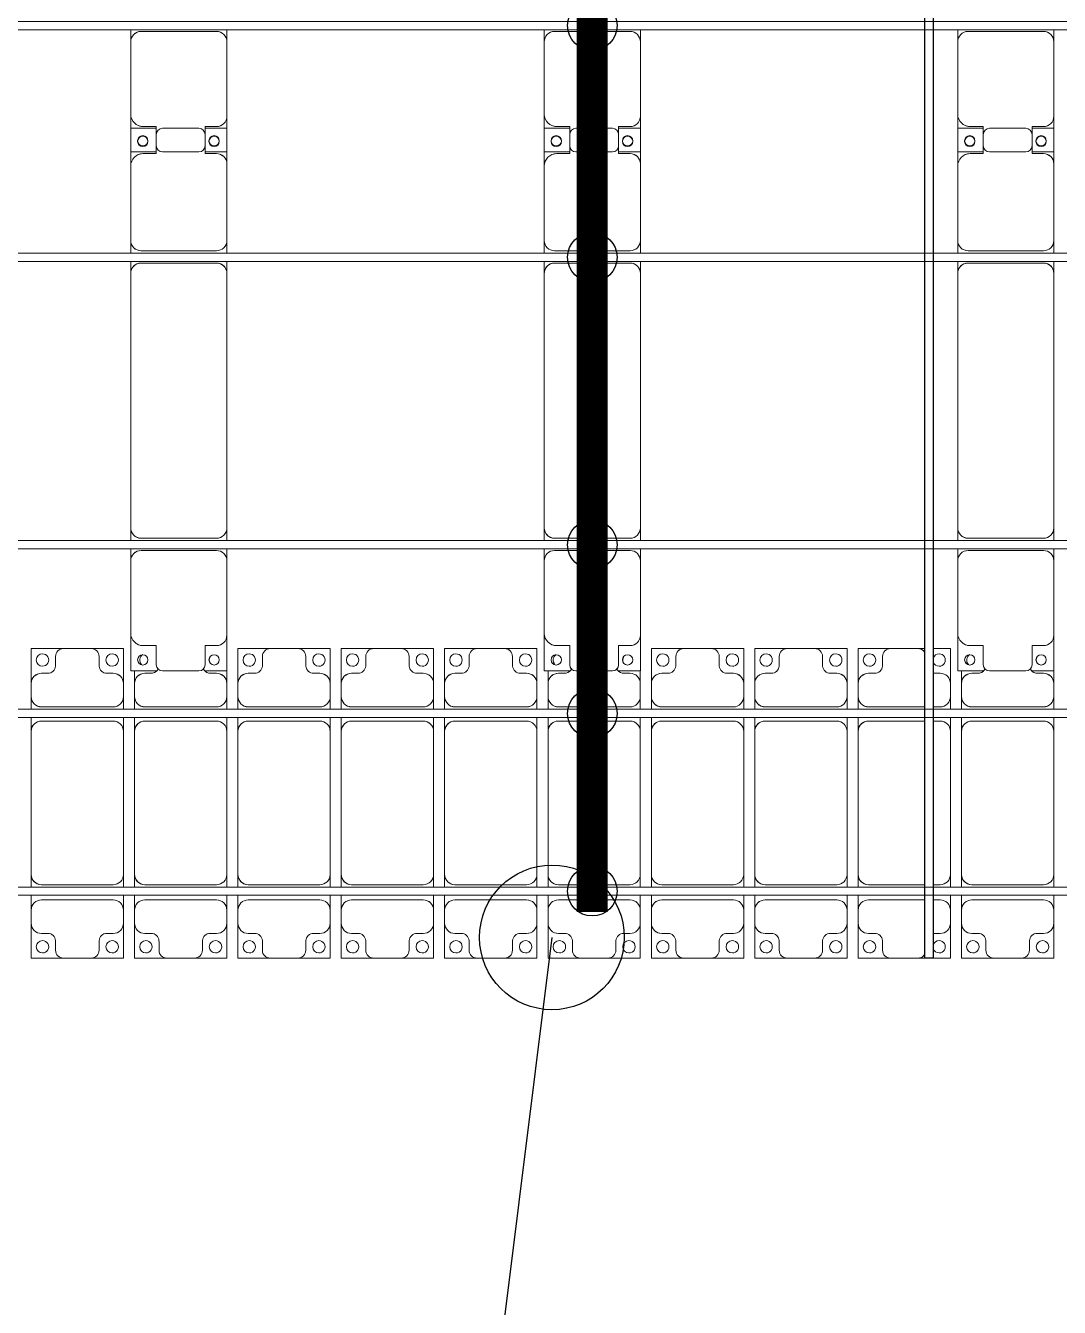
# Model space of a CAD drawing. Header units: millimetres. Extents: x -147246 to 112336, y -213734 to -86506.
# Drawn here: x -48856 to -43856, y -206208 to -200010 of the extents above; entities that cross this region are included whole.
import ezdxf

# ---------------------------------------------------------------- set-up
doc = ezdxf.new("R2010")
doc.units = ezdxf.units.MM
doc.layers.add('A-GENM', color=13, linetype='Continuous', lineweight=9)
doc.layers.add('S-BEAM', color=12, linetype='Continuous', lineweight=9)
for name, color, linetype in [('GC-BICH NEO', 6, 'Continuous'), ('GC-DAY NEO', 5, 'Continuous'), ('GC-HOP 40x60 GIA CUONG', 1, 'Continuous')]:
    doc.layers.add(name, color=color, linetype=linetype)

# ---------------------------------------------------------------- blocks, each defined once
blk = doc.blocks.new('Dầm C52 - Hộp 40x60-25898-BỐ TRÍ KHUNG KẾT CẤU BÈ PIN 05')
at = {"layer": 'S-BEAM', "color": 3, "lineweight": 25}
for p, q in [((-55982.1, 20), (55982.1, 20)), ((55982.1, 20), (55982.1, -20)), ((55982.1, -20), (-55982.1, -20))]:
    blk.add_line(p, q, dxfattribs=at)
blk = doc.blocks.new('Dai phao do pin - DẢI PHAO ĐỠ PIN-V25-BỐ TRÍ KHUNG KẾT CẤU BÈ PIN 05')
at = {"layer": 'A-GENM', "color": 7}
for p, q in [((-1312.2, 241.6), (-1129.7, 241.6)), ((-1312.2, 116.4), (-1312.2, 241.6)), ((-779.7, 241.6), (-1129.7, 241.6)), ((-779.7, 241.6), (-721.5, 241.6)), ((-729.7, -173.4), (-729.7, 191.6)), ((-681.5, 241.6), (-620.3, 241.6)), ((-670.3, 191.6), (-670.3, -173.4)), ((610.3, 241.6), (-620.3, 241.6)), ((610.3, 241.6), (668.5, 241.6)), ((660.3, -173.4), (660.3, 191.6)), ((708.5, 241.6), (769.7, 241.6)), ((719.7, 191.6), (719.7, -173.4)), ((1129.7, 241.6), (769.7, 241.6)), ((1129.7, 241.6), (1312.2, 241.6)), ((1197.8, 241.6), (1380.3, 241.6)), ((1197.8, 118.2), (1197.8, 241.6)), ((1312.2, 241.6), (1312.2, 118.2)), ((1730.3, 241.6), (1380.3, 241.6)), ((1730.3, 241.6), (1788.5, 241.6)), ((1780.3, -173.4), (1780.3, 191.6)), ((-1189.7, 181.6), (-1189.7, 118.2)), ((1189.7, 118.2), (1189.7, 181.6)), ((1320.3, 181.6), (1320.3, 118.2)), ((-1312.2, 88.2), (-1312.2, -88.2)), ((-1189.7, 118.2), (-1282.2, 118.2)), ((1282.2, 118.2), (1189.7, 118.2)), ((1197.8, 88.2), (1197.8, -88.2)), ((1320.3, 118.2), (1227.8, 118.2)), ((1312.2, -88.2), (1312.2, 88.2)), ((-1312.2, -223.4), (-1312.2, -116.4)), ((-1282.2, -118.2), (-1189.7, -118.2)), ((-1189.7, -118.2), (-1189.7, -173.4)), ((1189.7, -173.4), (1189.7, -118.2)), ((1189.7, -118.2), (1282.2, -118.2)), ((1197.8, -223.4), (1197.8, -118.2)), ((1227.8, -118.2), (1320.3, -118.2)), ((1312.2, -118.2), (1312.2, -223.4)), ((1320.3, -118.2), (1320.3, -173.4)), ((-1139.7, -223.4), (-1312.2, -223.4)), ((-1139.7, -223.4), (-779.7, -223.4)), ((-721.5, -223.4), (-779.7, -223.4)), ((-620.3, -223.4), (-681.5, -223.4)), ((-620.3, -223.4), (610.3, -223.4)), ((668.5, -223.4), (610.3, -223.4)), ((769.7, -223.4), (708.5, -223.4)), ((769.7, -223.4), (1139.7, -223.4)), ((1312.2, -223.4), (1139.7, -223.4)), ((1370.3, -223.4), (1197.8, -223.4)), ((1370.3, -223.4), (1730.3, -223.4)), ((1788.5, -223.4), (1730.3, -223.4))]:
    blk.add_line(p, q, dxfattribs=at)
for centre, radius, start, end in [((-1258.6, 183.2), 25, 0, 180), ((-1129.7, 181.6), 60, 90, 180), ((-1129.7, 181.6), 60, 150, 180), ((-779.7, 191.6), 50, 360, 90), ((-779.7, 191.6), 50, 360, 45), ((-620.3, 191.6), 50, 90, 180), ((-620.3, 191.6), 50, 105, 180), ((610.3, 191.6), 50, 360, 90), ((610.3, 191.6), 50, 15, 90), ((769.7, 191.6), 50, 90, 180), ((769.7, 191.6), 50, 135, 180), ((1129.7, 181.6), 60, 360, 90), ((1129.7, 181.6), 60, 360, 30), ((1248.6, 183.2), 25, 360, 180), ((1251.4, 183.2), 25, 0, 180), ((1380.3, 181.6), 60, 90, 180), ((1380.3, 181.6), 60, 150, 180), ((1730.3, 191.6), 50, 360, 90), ((1730.3, 191.6), 50, 360, 45), ((-1258.6, 183.2), 25, 180, 360), ((1248.6, 183.2), 25, 180, 0), ((1251.4, 183.2), 25, 180, 360), ((-1282.2, 88.2), 30, 90, 180), ((-1282.2, 88.2), 30, 120, 134.11479), ((1227.8, 88.2), 30, 90, 180), ((1282.2, 88.2), 30, 360, 90), ((-1282.2, -88.2), 30, 180, 270), ((-1282.2, -88.2), 30, 225.88567, 240), ((1227.8, -88.2), 30, 180, 270), ((1282.2, -88.2), 30, 270, 360), ((-1258.6, -161.8), 25, 0, 180), ((-1258.6, -161.8), 25, 180, 0), ((-1139.7, -173.4), 50, 180, 270), ((-1139.7, -173.4), 50, 180, 225), ((-779.7, -173.4), 50, 270, 360), ((-779.7, -173.4), 50, 315, 360), ((-620.3, -173.4), 50, 180, 270), ((-620.3, -173.4), 50, 180, 270), ((610.3, -173.4), 50, 270, 360), ((610.3, -173.4), 50, 285, 360), ((769.7, -173.4), 50, 180, 270), ((769.7, -173.4), 50, 180, 225), ((1139.7, -173.4), 50, 270, 360), ((1139.7, -173.4), 50, 315, 360), ((1248.6, -161.8), 25, 0, 180), ((1248.6, -161.8), 25, 180, 360), ((1251.4, -161.8), 25, 0, 180), ((1251.4, -161.8), 25, 180, 0), ((1370.3, -173.4), 50, 180, 270), ((1370.3, -173.4), 50, 180, 225), ((1730.3, -173.4), 50, 270, 360), ((1730.3, -173.4), 50, 315, 360)]:
    blk.add_arc(centre, radius, start, end, dxfattribs=at)
blk = doc.blocks.new('Dai phao do pin - DẢI PHAO ĐỠ PIN-V26-BỐ TRÍ KHUNG KẾT CẤU BÈ PIN 05')
at = {"layer": 'A-GENM', "color": 7}
for p, q in [((-1312.2, 241.6), (-1129.7, 241.6)), ((-1312.2, 116.4), (-1312.2, 241.6)), ((-779.7, 241.6), (-1129.7, 241.6)), ((-779.7, 241.6), (-721.5, 241.6)), ((-729.7, -173.4), (-729.7, 191.6)), ((-681.5, 241.6), (-620.3, 241.6)), ((-670.3, 191.6), (-670.3, -173.4)), ((610.3, 241.6), (-620.3, 241.6)), ((610.3, 241.6), (668.5, 241.6)), ((660.3, -173.4), (660.3, 191.6)), ((708.5, 241.6), (769.7, 241.6)), ((719.7, 191.6), (719.7, -173.4)), ((1129.7, 241.6), (769.7, 241.6)), ((1129.7, 241.6), (1312.2, 241.6)), ((1197.8, 241.6), (1380.3, 241.6)), ((1197.8, 118.2), (1197.8, 241.6)), ((1312.2, 241.6), (1312.2, 118.2)), ((1730.3, 241.6), (1380.3, 241.6)), ((1730.3, 241.6), (1788.5, 241.6)), ((1780.3, -173.4), (1780.3, 191.6)), ((-1189.7, 181.6), (-1189.7, 118.2)), ((1189.7, 118.2), (1189.7, 181.6)), ((1320.3, 181.6), (1320.3, 118.2)), ((-1312.2, 88.2), (-1312.2, -88.2)), ((-1189.7, 118.2), (-1282.2, 118.2)), ((1282.2, 118.2), (1189.7, 118.2)), ((1197.8, 88.2), (1197.8, -88.2)), ((1320.3, 118.2), (1227.8, 118.2)), ((1312.2, -88.2), (1312.2, 88.2)), ((-1312.2, -223.4), (-1312.2, -116.4)), ((-1282.2, -118.2), (-1189.7, -118.2)), ((-1189.7, -118.2), (-1189.7, -173.4)), ((1189.7, -173.4), (1189.7, -118.2)), ((1189.7, -118.2), (1282.2, -118.2)), ((1197.8, -223.4), (1197.8, -118.2)), ((1227.8, -118.2), (1320.3, -118.2)), ((1312.2, -118.2), (1312.2, -223.4)), ((1320.3, -118.2), (1320.3, -173.4)), ((-1139.7, -223.4), (-1312.2, -223.4)), ((-1139.7, -223.4), (-779.7, -223.4)), ((-721.5, -223.4), (-779.7, -223.4)), ((-620.3, -223.4), (-681.5, -223.4)), ((-620.3, -223.4), (610.3, -223.4)), ((668.5, -223.4), (610.3, -223.4)), ((769.7, -223.4), (708.5, -223.4)), ((769.7, -223.4), (1139.7, -223.4)), ((1312.2, -223.4), (1139.7, -223.4)), ((1370.3, -223.4), (1197.8, -223.4)), ((1370.3, -223.4), (1730.3, -223.4)), ((1788.5, -223.4), (1730.3, -223.4))]:
    blk.add_line(p, q, dxfattribs=at)
for centre, radius, start, end in [((-1258.6, 183.2), 25, 0, 180), ((-1129.7, 181.6), 60, 90, 180), ((-1129.7, 181.6), 60, 150, 180), ((-779.7, 191.6), 50, 360, 90), ((-779.7, 191.6), 50, 360, 45), ((-620.3, 191.6), 50, 90, 180), ((-620.3, 191.6), 50, 105, 180), ((610.3, 191.6), 50, 360, 90), ((610.3, 191.6), 50, 15, 90), ((769.7, 191.6), 50, 90, 180), ((769.7, 191.6), 50, 135, 180), ((1129.7, 181.6), 60, 360, 90), ((1129.7, 181.6), 60, 360, 30), ((1248.6, 183.2), 25, 360, 180), ((1251.4, 183.2), 25, 0, 180), ((1380.3, 181.6), 60, 90, 180), ((1380.3, 181.6), 60, 150, 180), ((1730.3, 191.6), 50, 360, 90), ((1730.3, 191.6), 50, 360, 45), ((-1258.6, 183.2), 25, 180, 360), ((1248.6, 183.2), 25, 180, 0), ((1251.4, 183.2), 25, 180, 360), ((-1282.2, 88.2), 30, 90, 180), ((-1282.2, 88.2), 30, 120, 134.11434), ((1227.8, 88.2), 30, 90, 180), ((1282.2, 88.2), 30, 360, 90), ((-1282.2, -88.2), 30, 180, 270), ((-1282.2, -88.2), 30, 225.88612, 240), ((1227.8, -88.2), 30, 180, 270), ((1282.2, -88.2), 30, 270, 360), ((-1258.6, -161.8), 25, 0, 180), ((-1258.6, -161.8), 25, 180, 0), ((-1139.7, -173.4), 50, 180, 270), ((-1139.7, -173.4), 50, 180, 225), ((-779.7, -173.4), 50, 270, 360), ((-779.7, -173.4), 50, 315, 360), ((-620.3, -173.4), 50, 180, 270), ((-620.3, -173.4), 50, 180, 270), ((610.3, -173.4), 50, 270, 360), ((610.3, -173.4), 50, 285, 360), ((769.7, -173.4), 50, 180, 270), ((769.7, -173.4), 50, 180, 225), ((1139.7, -173.4), 50, 270, 360), ((1139.7, -173.4), 50, 315, 360), ((1248.6, -161.8), 25, 0, 180), ((1248.6, -161.8), 25, 180, 360), ((1251.4, -161.8), 25, 0, 180), ((1251.4, -161.8), 25, 180, 0), ((1370.3, -173.4), 50, 180, 270), ((1370.3, -173.4), 50, 180, 225), ((1730.3, -173.4), 50, 270, 360), ((1730.3, -173.4), 50, 315, 360)]:
    blk.add_arc(centre, radius, start, end, dxfattribs=at)
blk = doc.blocks.new('Dai phao do pin - DẢI PHAO ĐỠ PIN-V27-BỐ TRÍ KHUNG KẾT CẤU BÈ PIN 05')
at = {"layer": 'A-GENM', "color": 7}
for p, q in [((-1312.2, 241.6), (-1129.7, 241.6)), ((-1312.2, 116.4), (-1312.2, 241.6)), ((-779.7, 241.6), (-1129.7, 241.6)), ((-779.7, 241.6), (-721.5, 241.6)), ((-729.7, -173.4), (-729.7, 191.6)), ((-681.5, 241.6), (-620.3, 241.6)), ((-670.3, 191.6), (-670.3, -173.4)), ((610.3, 241.6), (-620.3, 241.6)), ((610.3, 241.6), (668.5, 241.6)), ((660.3, -173.4), (660.3, 191.6)), ((708.5, 241.6), (769.7, 241.6)), ((719.7, 191.6), (719.7, -173.4)), ((1129.7, 241.6), (769.7, 241.6)), ((1129.7, 241.6), (1312.2, 241.6)), ((1197.8, 241.6), (1380.3, 241.6)), ((1197.8, 118.2), (1197.8, 241.6)), ((1312.2, 241.6), (1312.2, 118.2)), ((1730.3, 241.6), (1380.3, 241.6)), ((1730.3, 241.6), (1788.5, 241.6)), ((1780.3, -173.4), (1780.3, 191.6)), ((-1189.7, 181.6), (-1189.7, 118.2)), ((1189.7, 118.2), (1189.7, 181.6)), ((1320.3, 181.6), (1320.3, 118.2)), ((-1312.2, 88.2), (-1312.2, -88.2)), ((-1189.7, 118.2), (-1282.2, 118.2)), ((1282.2, 118.2), (1189.7, 118.2)), ((1197.8, 88.2), (1197.8, -88.2)), ((1320.3, 118.2), (1227.8, 118.2)), ((1312.2, -88.2), (1312.2, 88.2)), ((-1312.2, -223.4), (-1312.2, -116.4)), ((-1282.2, -118.2), (-1189.7, -118.2)), ((-1189.7, -118.2), (-1189.7, -173.4)), ((1189.7, -173.4), (1189.7, -118.2)), ((1189.7, -118.2), (1282.2, -118.2)), ((1197.8, -223.4), (1197.8, -118.2)), ((1227.8, -118.2), (1320.3, -118.2)), ((1312.2, -118.2), (1312.2, -223.4)), ((1320.3, -118.2), (1320.3, -173.4)), ((-1139.7, -223.4), (-1312.2, -223.4)), ((-1139.7, -223.4), (-779.7, -223.4)), ((-721.5, -223.4), (-779.7, -223.4)), ((-620.3, -223.4), (-681.5, -223.4)), ((-620.3, -223.4), (610.3, -223.4)), ((668.5, -223.4), (610.3, -223.4)), ((769.7, -223.4), (708.5, -223.4)), ((769.7, -223.4), (1139.7, -223.4)), ((1312.2, -223.4), (1139.7, -223.4)), ((1370.3, -223.4), (1197.8, -223.4)), ((1370.3, -223.4), (1730.3, -223.4)), ((1788.5, -223.4), (1730.3, -223.4))]:
    blk.add_line(p, q, dxfattribs=at)
for centre, radius, start, end in [((-1258.6, 183.2), 25, 0, 180), ((-1129.7, 181.6), 60, 90, 180), ((-1129.7, 181.6), 60, 150, 180), ((-779.7, 191.6), 50, 360, 90), ((-779.7, 191.6), 50, 360, 45), ((-620.3, 191.6), 50, 90, 180), ((-620.3, 191.6), 50, 105, 180), ((610.3, 191.6), 50, 360, 90), ((610.3, 191.6), 50, 15, 90), ((769.7, 191.6), 50, 90, 180), ((769.7, 191.6), 50, 135, 180), ((1129.7, 181.6), 60, 360, 90), ((1129.7, 181.6), 60, 360, 30), ((1248.6, 183.2), 25, 360, 180), ((1251.4, 183.2), 25, 0, 180), ((1380.3, 181.6), 60, 90, 180), ((1380.3, 181.6), 60, 150, 180), ((1730.3, 191.6), 50, 360, 90), ((1730.3, 191.6), 50, 360, 45), ((-1258.6, 183.2), 25, 180, 360), ((1248.6, 183.2), 25, 180, 0), ((1251.4, 183.2), 25, 180, 360), ((-1282.2, 88.2), 30, 90, 180), ((-1282.2, 88.2), 30, 120, 134.1139), ((1227.8, 88.2), 30, 90, 180), ((1282.2, 88.2), 30, 360, 90), ((-1282.2, -88.2), 30, 180, 270), ((-1282.2, -88.2), 30, 225.88657, 240), ((1227.8, -88.2), 30, 180, 270), ((1282.2, -88.2), 30, 270, 360), ((-1258.6, -161.8), 25, 0, 180), ((-1258.6, -161.8), 25, 180, 0), ((-1139.7, -173.4), 50, 180, 270), ((-1139.7, -173.4), 50, 180, 225), ((-779.7, -173.4), 50, 270, 360), ((-779.7, -173.4), 50, 315, 360), ((-620.3, -173.4), 50, 180, 270), ((-620.3, -173.4), 50, 180, 270), ((610.3, -173.4), 50, 270, 360), ((610.3, -173.4), 50, 285, 360), ((769.7, -173.4), 50, 180, 270), ((769.7, -173.4), 50, 180, 225), ((1139.7, -173.4), 50, 270, 360), ((1139.7, -173.4), 50, 315, 360), ((1248.6, -161.8), 25, 0, 180), ((1248.6, -161.8), 25, 180, 360), ((1251.4, -161.8), 25, 0, 180), ((1251.4, -161.8), 25, 180, 0), ((1370.3, -173.4), 50, 180, 270), ((1370.3, -173.4), 50, 180, 225), ((1730.3, -173.4), 50, 270, 360), ((1730.3, -173.4), 50, 315, 360)]:
    blk.add_arc(centre, radius, start, end, dxfattribs=at)
blk = doc.blocks.new('Dai phaodi lai - DẢI PHAO ĐI LẠI-25020-BỐ TRÍ KHUNG KẾT CẤU BÈ PIN 05')
at = {"layer": 'A-GENM', "color": 7}
for p, q in [((47276.8, 748.4), (47433.1, 748.4)), ((47276.8, 579.3), (47276.8, 748.4)), ((47566.9, 748.4), (47433.1, 748.4)), ((47566.9, 748.4), (47723.2, 748.4)), ((47723.2, 748.4), (47723.2, 579.3)), ((48276.8, 748.4), (48433.1, 748.4)), ((48276.8, 579.3), (48276.8, 748.4)), ((48566.9, 748.4), (48433.1, 748.4)), ((48566.9, 748.4), (48723.2, 748.4)), ((48723.2, 748.4), (48723.2, 579.3)), ((48776.8, 748.4), (48933.1, 748.4)), ((48776.8, 579.3), (48776.8, 748.4)), ((49066.9, 748.4), (48933.1, 748.4)), ((49066.9, 748.4), (49223.2, 748.4)), ((49223.2, 748.4), (49223.2, 579.3)), ((49276.8, 748.4), (49433.1, 748.4)), ((49276.8, 579.3), (49276.8, 748.4)), ((49566.9, 748.4), (49433.1, 748.4)), ((49566.9, 748.4), (49723.2, 748.4)), ((49723.2, 748.4), (49723.2, 579.3)), ((50276.8, 748.4), (50433.1, 748.4)), ((50276.8, 579.3), (50276.8, 748.4)), ((50566.9, 748.4), (50433.1, 748.4)), ((50566.9, 748.4), (50723.2, 748.4)), ((50723.2, 748.4), (50723.2, 579.3)), ((50776.8, 748.4), (50933.1, 748.4)), ((50776.8, 579.3), (50776.8, 748.4)), ((51066.9, 748.4), (50933.1, 748.4)), ((51066.9, 748.4), (51223.2, 748.4)), ((51223.2, 748.4), (51223.2, 579.3)), ((51276.8, 748.4), (51433.1, 748.4)), ((51276.8, 579.3), (51276.8, 748.4)), ((51566.9, 748.4), (51433.1, 748.4)), ((51566.9, 748.4), (51600, 748.4)), ((51640, 748.4), (51723.2, 748.4)), ((51723.2, 748.4), (51723.2, 579.3)), ((47395.1, 710.4), (47395.1, 670.7)), ((47604.9, 670.7), (47604.9, 710.4)), ((48395.1, 710.4), (48395.1, 670.7)), ((48604.9, 670.7), (48604.9, 710.4)), ((48895.1, 710.4), (48895.1, 670.7)), ((49104.9, 670.7), (49104.9, 710.4)), ((49395.1, 710.4), (49395.1, 670.7)), ((49604.9, 670.7), (49604.9, 710.4)), ((50395.1, 710.4), (50395.1, 670.7)), ((50604.9, 670.7), (50604.9, 710.4)), ((50895.1, 710.4), (50895.1, 670.7)), ((51104.9, 670.7), (51104.9, 710.4)), ((51395.1, 710.4), (51395.1, 670.7)), ((47364.3, 629.3), (47326.8, 629.3)), ((47673.2, 629.3), (47635.7, 629.3)), ((47776.8, 579.3), (47776.8, 641.7)), ((47864.3, 629.3), (47826.8, 629.3)), ((48173.2, 629.3), (48135.7, 629.3)), ((48223.2, 640.7), (48223.2, 579.3)), ((48364.3, 629.3), (48326.8, 629.3)), ((48673.2, 629.3), (48635.7, 629.3)), ((48864.3, 629.3), (48826.8, 629.3)), ((49173.2, 629.3), (49135.7, 629.3)), ((49364.3, 629.3), (49326.8, 629.3)), ((49673.2, 629.3), (49635.7, 629.3)), ((49776.8, 579.3), (49776.8, 641.7)), ((49864.3, 629.3), (49826.8, 629.3)), ((50173.2, 629.3), (50135.7, 629.3)), ((50223.2, 640.7), (50223.2, 579.3)), ((50364.3, 629.3), (50326.8, 629.3)), ((50673.2, 629.3), (50635.7, 629.3)), ((50864.3, 629.3), (50826.8, 629.3)), ((51173.2, 629.3), (51135.7, 629.3)), ((51364.3, 629.3), (51326.8, 629.3)), ((51673.2, 629.3), (51640, 629.3)), ((51776.8, 579.3), (51776.8, 641.7)), ((51864.3, 629.3), (51826.8, 629.3)), ((52173.2, 629.3), (52135.7, 629.3)), ((52223.2, 640.7), (52223.2, 579.3)), ((47276.8, 579.3), (47276.8, 516.7)), ((47723.2, 516.7), (47723.2, 579.3)), ((47776.8, 579.3), (47776.8, 516.7)), ((48223.2, 516.7), (48223.2, 579.3)), ((48276.8, 579.3), (48276.8, 516.7)), ((48723.2, 516.7), (48723.2, 579.3)), ((48776.8, 579.3), (48776.8, 516.7)), ((49223.2, 516.7), (49223.2, 579.3)), ((49276.8, 579.3), (49276.8, 516.7)), ((49723.2, 516.7), (49723.2, 579.3)), ((49776.8, 579.3), (49776.8, 516.7)), ((50223.2, 516.7), (50223.2, 579.3)), ((50276.8, 579.3), (50276.8, 516.7)), ((50723.2, 516.7), (50723.2, 579.3)), ((50776.8, 579.3), (50776.8, 516.7)), ((51223.2, 516.7), (51223.2, 579.3)), ((51276.8, 579.3), (51276.8, 516.7)), ((51723.2, 516.7), (51723.2, 579.3)), ((51776.8, 579.3), (51776.8, 516.7)), ((52223.2, 516.7), (52223.2, 579.3)), ((47276.8, 455.5), (47276.8, 516.7)), ((47723.2, 516.7), (47723.2, 455.5)), ((47776.8, 455.5), (47776.8, 516.7)), ((48223.2, 516.7), (48223.2, 455.5)), ((48276.8, 455.5), (48276.8, 516.7)), ((48723.2, 516.7), (48723.2, 455.5)), ((48776.8, 455.5), (48776.8, 516.7)), ((49223.2, 516.7), (49223.2, 455.5)), ((49276.8, 455.5), (49276.8, 516.7)), ((49723.2, 516.7), (49723.2, 455.5)), ((49776.8, 455.5), (49776.8, 516.7)), ((50223.2, 516.7), (50223.2, 455.5)), ((50276.8, 455.5), (50276.8, 516.7)), ((50723.2, 516.7), (50723.2, 455.5)), ((50776.8, 455.5), (50776.8, 516.7)), ((51223.2, 516.7), (51223.2, 455.5)), ((51276.8, 455.5), (51276.8, 516.7)), ((51723.2, 516.7), (51723.2, 455.5)), ((51776.8, 455.5), (51776.8, 516.7)), ((52223.2, 516.7), (52223.2, 455.5)), ((47326.8, 466.7), (47673.2, 466.7)), ((47826.8, 466.7), (48173.2, 466.7)), ((48326.8, 466.7), (48673.2, 466.7)), ((48826.8, 466.7), (49173.2, 466.7)), ((49326.8, 466.7), (49673.2, 466.7)), ((49826.8, 466.7), (50173.2, 466.7)), ((50326.8, 466.7), (50673.2, 466.7)), ((50826.8, 466.7), (51173.2, 466.7)), ((51326.8, 466.7), (51600, 466.7)), ((51640, 466.7), (51673.2, 466.7)), ((51826.8, 466.7), (52173.2, 466.7)), ((47276.8, 348.3), (47276.8, 415.5)), ((47673.2, 398.3), (47326.8, 398.3)), ((47723.2, 415.5), (47723.2, 348.3)), ((47776.8, 348.3), (47776.8, 415.5)), ((48173.2, 398.3), (47826.8, 398.3)), ((48223.2, 415.5), (48223.2, 348.3)), ((48276.8, 348.3), (48276.8, 415.5)), ((48673.2, 398.3), (48326.8, 398.3)), ((48723.2, 415.5), (48723.2, 348.3)), ((48776.8, 348.3), (48776.8, 415.5)), ((49173.2, 398.3), (48826.8, 398.3)), ((49223.2, 415.5), (49223.2, 348.3)), ((49276.8, 348.3), (49276.8, 415.5)), ((49673.2, 398.3), (49326.8, 398.3)), ((49723.2, 415.5), (49723.2, 348.3)), ((49776.8, 348.3), (49776.8, 415.5)), ((50173.2, 398.3), (49826.8, 398.3)), ((50223.2, 415.5), (50223.2, 348.3)), ((50276.8, 348.3), (50276.8, 415.5)), ((50673.2, 398.3), (50326.8, 398.3)), ((50723.2, 415.5), (50723.2, 348.3)), ((50776.8, 348.3), (50776.8, 415.5)), ((51173.2, 398.3), (50826.8, 398.3)), ((51223.2, 415.5), (51223.2, 348.3)), ((51276.8, 348.3), (51276.8, 415.5)), ((51600, 398.3), (51326.8, 398.3)), ((51673.2, 398.3), (51640, 398.3)), ((51723.2, 415.5), (51723.2, 348.3)), ((51776.8, 348.3), (51776.8, 415.5)), ((52173.2, 398.3), (51826.8, 398.3)), ((52223.2, 415.5), (52223.2, 348.3)), ((47276.8, 348.3), (47276.8, -343.3)), ((47723.2, -343.3), (47723.2, 348.3)), ((47776.8, 348.3), (47776.8, -343.3)), ((48223.2, -343.3), (48223.2, 348.3)), ((48276.8, 348.3), (48276.8, -343.3)), ((48723.2, -343.3), (48723.2, 348.3)), ((48776.8, 348.3), (48776.8, -343.3)), ((49223.2, -343.3), (49223.2, 348.3)), ((49276.8, 348.3), (49276.8, -343.3)), ((49723.2, -343.3), (49723.2, 348.3)), ((49776.8, 348.3), (49776.8, -343.3)), ((50223.2, -343.3), (50223.2, 348.3)), ((50276.8, 348.3), (50276.8, -343.3)), ((50723.2, -343.3), (50723.2, 348.3)), ((50776.8, 348.3), (50776.8, -343.3)), ((51223.2, -343.3), (51223.2, 348.3)), ((51276.8, 348.3), (51276.8, -343.3)), ((51723.2, -343.3), (51723.2, 348.3)), ((51776.8, 348.3), (51776.8, -343.3)), ((52223.2, -343.3), (52223.2, 348.3)), ((47276.8, -404.5), (47276.8, -343.3)), ((47723.2, -343.3), (47723.2, -404.5)), ((47776.8, -404.5), (47776.8, -343.3)), ((48223.2, -343.3), (48223.2, -404.5)), ((48276.8, -404.5), (48276.8, -343.3)), ((48723.2, -343.3), (48723.2, -404.5)), ((48776.8, -404.5), (48776.8, -343.3)), ((49223.2, -343.3), (49223.2, -404.5)), ((49276.8, -404.5), (49276.8, -343.3)), ((49723.2, -343.3), (49723.2, -404.5)), ((49776.8, -404.5), (49776.8, -343.3)), ((50223.2, -343.3), (50223.2, -404.5)), ((50276.8, -404.5), (50276.8, -343.3)), ((50723.2, -343.3), (50723.2, -404.5)), ((50776.8, -404.5), (50776.8, -343.3)), ((51223.2, -343.3), (51223.2, -404.5)), ((51276.8, -404.5), (51276.8, -343.3)), ((51723.2, -343.3), (51723.2, -404.5)), ((51776.8, -404.5), (51776.8, -343.3)), ((52223.2, -343.3), (52223.2, -404.5)), ((47326.8, -393.3), (47673.2, -393.3)), ((47826.8, -393.3), (48173.2, -393.3)), ((48326.8, -393.3), (48673.2, -393.3)), ((48826.8, -393.3), (49173.2, -393.3)), ((49326.8, -393.3), (49673.2, -393.3)), ((49826.8, -393.3), (50173.2, -393.3)), ((50326.8, -393.3), (50673.2, -393.3)), ((50826.8, -393.3), (51173.2, -393.3)), ((51326.8, -393.3), (51600, -393.3)), ((51640, -393.3), (51673.2, -393.3)), ((51826.8, -393.3), (52173.2, -393.3)), ((47276.8, -516.7), (47276.8, -444.5)), ((47673.2, -466.7), (47326.8, -466.7)), ((47723.2, -444.5), (47723.2, -516.7)), ((47776.8, -516.7), (47776.8, -444.5)), ((48173.2, -466.7), (47826.8, -466.7)), ((48223.2, -444.5), (48223.2, -516.7)), ((48276.8, -516.7), (48276.8, -444.5)), ((48673.2, -466.7), (48326.8, -466.7)), ((48723.2, -444.5), (48723.2, -516.7)), ((48776.8, -516.7), (48776.8, -444.5)), ((49173.2, -466.7), (48826.8, -466.7)), ((49223.2, -444.5), (49223.2, -516.7)), ((49276.8, -516.7), (49276.8, -444.5)), ((49673.2, -466.7), (49326.8, -466.7)), ((49723.2, -444.5), (49723.2, -516.7)), ((49776.8, -516.7), (49776.8, -444.5)), ((50173.2, -466.7), (49826.8, -466.7)), ((50223.2, -444.5), (50223.2, -516.7)), ((50276.8, -516.7), (50276.8, -444.5)), ((50673.2, -466.7), (50326.8, -466.7)), ((50723.2, -444.5), (50723.2, -516.7)), ((50776.8, -516.7), (50776.8, -444.5)), ((51173.2, -466.7), (50826.8, -466.7)), ((51223.2, -444.5), (51223.2, -516.7)), ((51276.8, -516.7), (51276.8, -444.5)), ((51600, -466.7), (51326.8, -466.7)), ((51673.2, -466.7), (51640, -466.7)), ((51723.2, -444.5), (51723.2, -516.7)), ((51776.8, -516.7), (51776.8, -444.5)), ((52173.2, -466.7), (51826.8, -466.7)), ((52223.2, -444.5), (52223.2, -516.7)), ((47276.8, -516.7), (47276.8, -579.3)), ((47723.2, -579.3), (47723.2, -516.7)), ((47776.8, -516.7), (47776.8, -579.3)), ((48223.2, -579.3), (48223.2, -516.7)), ((48276.8, -516.7), (48276.8, -579.3)), ((48723.2, -579.3), (48723.2, -516.7)), ((48776.8, -516.7), (48776.8, -579.3)), ((49223.2, -579.3), (49223.2, -516.7)), ((49276.8, -516.7), (49276.8, -579.3)), ((49723.2, -579.3), (49723.2, -516.7)), ((49776.8, -516.7), (49776.8, -579.3)), ((50223.2, -579.3), (50223.2, -516.7)), ((50276.8, -516.7), (50276.8, -579.3)), ((50723.2, -579.3), (50723.2, -516.7)), ((50776.8, -516.7), (50776.8, -579.3)), ((51223.2, -579.3), (51223.2, -516.7)), ((51276.8, -516.7), (51276.8, -579.3)), ((51723.2, -579.3), (51723.2, -516.7)), ((51776.8, -516.7), (51776.8, -579.3)), ((52223.2, -579.3), (52223.2, -516.7)), ((47276.8, -748.4), (47276.8, -579.3)), ((47723.2, -579.3), (47723.2, -748.4)), ((47776.8, -748.4), (47776.8, -579.3)), ((48223.2, -579.3), (48223.2, -748.4)), ((48276.8, -748.4), (48276.8, -579.3)), ((48723.2, -579.3), (48723.2, -748.4)), ((48776.8, -748.4), (48776.8, -579.3)), ((49223.2, -579.3), (49223.2, -748.4)), ((49276.8, -748.4), (49276.8, -579.3)), ((49723.2, -579.3), (49723.2, -748.4)), ((49776.8, -748.4), (49776.8, -579.3)), ((50223.2, -579.3), (50223.2, -748.4)), ((50276.8, -748.4), (50276.8, -579.3)), ((50723.2, -579.3), (50723.2, -748.4)), ((50776.8, -748.4), (50776.8, -579.3)), ((51223.2, -579.3), (51223.2, -748.4)), ((51276.8, -748.4), (51276.8, -579.3)), ((51723.2, -579.3), (51723.2, -748.4)), ((51776.8, -748.4), (51776.8, -579.3)), ((52223.2, -579.3), (52223.2, -748.4)), ((47326.8, -629.3), (47364.3, -629.3)), ((47395.1, -670.7), (47395.1, -710.4)), ((47604.9, -710.4), (47604.9, -670.7)), ((47635.7, -629.3), (47673.2, -629.3)), ((47826.8, -629.3), (47864.3, -629.3)), ((47895.1, -670.7), (47895.1, -710.4)), ((48104.9, -710.4), (48104.9, -670.7)), ((48135.7, -629.3), (48173.2, -629.3)), ((48326.8, -629.3), (48364.3, -629.3)), ((48395.1, -670.7), (48395.1, -710.4)), ((48604.9, -710.4), (48604.9, -670.7)), ((48635.7, -629.3), (48673.2, -629.3)), ((48826.8, -629.3), (48864.3, -629.3)), ((48895.1, -670.7), (48895.1, -710.4)), ((49104.9, -710.4), (49104.9, -670.7)), ((49135.7, -629.3), (49173.2, -629.3)), ((49326.8, -629.3), (49364.3, -629.3)), ((49395.1, -670.7), (49395.1, -710.4)), ((49604.9, -710.4), (49604.9, -670.7)), ((49635.7, -629.3), (49673.2, -629.3)), ((49826.8, -629.3), (49864.3, -629.3)), ((49895.1, -670.7), (49895.1, -710.4)), ((50104.9, -710.4), (50104.9, -670.7)), ((50135.7, -629.3), (50173.2, -629.3)), ((50326.8, -629.3), (50364.3, -629.3)), ((50395.1, -670.7), (50395.1, -710.4)), ((50604.9, -710.4), (50604.9, -670.7)), ((50635.7, -629.3), (50673.2, -629.3)), ((50826.8, -629.3), (50864.3, -629.3)), ((50895.1, -670.7), (50895.1, -710.4)), ((51104.9, -710.4), (51104.9, -670.7)), ((51135.7, -629.3), (51173.2, -629.3)), ((51326.8, -629.3), (51364.3, -629.3)), ((51395.1, -670.7), (51395.1, -710.4)), ((51640, -629.3), (51673.2, -629.3)), ((51826.8, -629.3), (51864.3, -629.3)), ((51895.1, -670.7), (51895.1, -710.4)), ((52104.9, -710.4), (52104.9, -670.7)), ((52135.7, -629.3), (52173.2, -629.3)), ((47433.1, -748.4), (47276.8, -748.4)), ((47433.1, -748.4), (47566.9, -748.4)), ((47723.2, -748.4), (47566.9, -748.4)), ((47933.1, -748.4), (47776.8, -748.4)), ((47933.1, -748.4), (48066.9, -748.4)), ((48223.2, -748.4), (48066.9, -748.4)), ((48433.1, -748.4), (48276.8, -748.4)), ((48433.1, -748.4), (48566.9, -748.4)), ((48723.2, -748.4), (48566.9, -748.4)), ((48933.1, -748.4), (48776.8, -748.4)), ((48933.1, -748.4), (49066.9, -748.4)), ((49223.2, -748.4), (49066.9, -748.4)), ((49433.1, -748.4), (49276.8, -748.4)), ((49433.1, -748.4), (49566.9, -748.4)), ((49723.2, -748.4), (49566.9, -748.4)), ((49933.1, -748.4), (49776.8, -748.4)), ((49933.1, -748.4), (50066.9, -748.4)), ((50223.2, -748.4), (50066.9, -748.4)), ((50433.1, -748.4), (50276.8, -748.4)), ((50433.1, -748.4), (50566.9, -748.4)), ((50723.2, -748.4), (50566.9, -748.4)), ((50933.1, -748.4), (50776.8, -748.4)), ((50933.1, -748.4), (51066.9, -748.4)), ((51223.2, -748.4), (51066.9, -748.4)), ((51433.1, -748.4), (51276.8, -748.4)), ((51433.1, -748.4), (51566.9, -748.4)), ((51600, -748.4), (51566.9, -748.4)), ((51723.2, -748.4), (51640, -748.4)), ((51933.1, -748.4), (51776.8, -748.4)), ((51933.1, -748.4), (52066.9, -748.4)), ((52223.2, -748.4), (52066.9, -748.4))]:
    blk.add_line(p, q, dxfattribs=at)
for centre, radius, start, end in [((47433.1, 710.4), 38, 90, 180), ((47433.1, 710.4), 38, 90, 135), ((47566.9, 710.4), 38, 360, 90), ((47566.9, 710.4), 38, 45, 90), ((48433.1, 710.4), 38, 90, 180), ((48433.1, 710.4), 38, 90, 135), ((48566.9, 710.4), 38, 0, 90), ((48566.9, 710.4), 38, 45, 90), ((48933.1, 710.4), 38, 90, 180), ((48933.1, 710.4), 38, 90, 135), ((49066.9, 710.4), 38, 360, 90), ((49066.9, 710.4), 38, 45, 90), ((49433.1, 710.4), 38, 90, 180), ((49433.1, 710.4), 38, 90, 135), ((49566.9, 710.4), 38, 0, 90), ((49566.9, 710.4), 38, 45, 90), ((50433.1, 710.4), 38, 90, 180), ((50433.1, 710.4), 38, 90, 135), ((50566.9, 710.4), 38, 0, 90), ((50566.9, 710.4), 38, 45, 90), ((50933.1, 710.4), 38, 90, 180), ((50933.1, 710.4), 38, 90, 135), ((51066.9, 710.4), 38, 0, 90), ((51066.9, 710.4), 38, 45, 90), ((51433.1, 710.4), 38, 90, 180), ((51433.1, 710.4), 38, 90, 135), ((51566.9, 710.4), 38, 30, 90), ((51566.9, 710.4), 38, 45, 90), ((47331.6, 693.3), 30, 90, 270), ((47331.6, 693.3), 30, 270, 90), ((47668.4, 693.3), 30, 90, 270), ((47668.4, 693.3), 30, 270, 90), ((47831.6, 693.3), 30, 120, 225), ((48168.4, 693.3), 30, 150, 208.71311), ((48331.6, 693.3), 30, 90, 270), ((48331.6, 693.3), 30, 270, 90), ((48668.4, 693.3), 30, 90, 270), ((48668.4, 693.3), 30, 270, 90), ((48831.6, 693.3), 30, 90, 270), ((48831.6, 693.3), 30, 270, 90), ((49168.4, 693.3), 30, 90, 270), ((49168.4, 693.3), 30, 270, 90), ((49331.6, 693.3), 30, 90, 270), ((49331.6, 693.3), 30, 270, 90), ((49668.4, 693.3), 30, 90, 270), ((49668.4, 693.3), 30, 270, 90), ((49831.6, 693.3), 30, 120, 225), ((50168.4, 693.3), 30, 150, 208.71506), ((50331.6, 693.3), 30, 90, 270), ((50331.6, 693.3), 30, 270, 90), ((50668.4, 693.3), 30, 90, 270), ((50668.4, 693.3), 30, 270, 90), ((50831.6, 693.3), 30, 90, 270), ((50831.6, 693.3), 30, 270, 90), ((51168.4, 693.3), 30, 90, 270), ((51168.4, 693.3), 30, 270, 90), ((51331.6, 693.3), 30, 90, 270), ((51331.6, 693.3), 30, 270, 90), ((51668.4, 693.3), 30, 90, 162.10349), ((51668.4, 693.3), 30, 197.89651, 270), ((51668.4, 693.3), 30, 270, 90), ((51831.6, 693.3), 30, 120, 225), ((52168.4, 693.3), 30, 150, 208.71701), ((47326.8, 579.3), 50, 90, 180), ((47326.8, 579.3), 50, 90, 135), ((47355.2, 668.2), 40, 283.18854, 3.50807), ((47644.8, 668.2), 40, 176.49193, 256.81146), ((47673.2, 579.3), 50, 0, 90), ((47673.2, 579.3), 50, 45, 90), ((47826.8, 579.3), 50, 90, 180), ((47826.8, 579.3), 50, 90, 135), ((47855.2, 668.2), 40, 283.18854, 336.11498), ((48144.8, 668.2), 40, 203.88484, 256.81146), ((48173.2, 579.3), 50, 0, 90), ((48173.2, 579.3), 50, 45, 90), ((48326.8, 579.3), 50, 90, 180), ((48326.8, 579.3), 50, 90, 135), ((48355.2, 668.2), 40, 283.18854, 3.50807), ((48644.8, 668.2), 40, 176.49193, 256.81146), ((48673.2, 579.3), 50, 0, 90), ((48673.2, 579.3), 50, 45, 90), ((48826.8, 579.3), 50, 90, 180), ((48826.8, 579.3), 50, 90, 135), ((48855.2, 668.2), 40, 283.18854, 3.50807), ((49144.8, 668.2), 40, 176.49193, 256.81146), ((49173.2, 579.3), 50, 0, 90), ((49173.2, 579.3), 50, 45, 90), ((49326.8, 579.3), 50, 90, 180), ((49326.8, 579.3), 50, 90, 135), ((49355.2, 668.2), 40, 283.18854, 3.50807), ((49644.8, 668.2), 40, 176.49193, 256.81146), ((49673.2, 579.3), 50, 0, 90), ((49673.2, 579.3), 50, 45, 90), ((49826.8, 579.3), 50, 90, 180), ((49826.8, 579.3), 50, 90, 135), ((49855.2, 668.2), 40, 283.18854, 336.11444), ((50144.8, 668.2), 40, 203.88538, 256.81146), ((50173.2, 579.3), 50, 360, 90), ((50173.2, 579.3), 50, 45, 90), ((50326.8, 579.3), 50, 90, 180), ((50326.8, 579.3), 50, 90, 135), ((50355.2, 668.2), 40, 283.18854, 3.50807), ((50644.8, 668.2), 40, 176.49193, 256.81146), ((50673.2, 579.3), 50, 0, 90), ((50673.2, 579.3), 50, 45, 90), ((50826.8, 579.3), 50, 90, 180), ((50826.8, 579.3), 50, 90, 135), ((50855.2, 668.2), 40, 283.18854, 3.50807), ((51144.8, 668.2), 40, 176.49193, 256.81146), ((51173.2, 579.3), 50, 0, 90), ((51173.2, 579.3), 50, 45, 90), ((51326.8, 579.3), 50, 90, 180), ((51326.8, 579.3), 50, 90, 135), ((51355.2, 668.2), 40, 283.18854, 3.50807), ((51673.2, 579.3), 50, 360, 90), ((51673.2, 579.3), 50, 45, 90), ((51826.8, 579.3), 50, 90, 180), ((51826.8, 579.3), 50, 90, 135), ((51855.2, 668.2), 40, 283.18854, 336.1139), ((52144.8, 668.2), 40, 203.88591, 256.81146), ((52173.2, 579.3), 50, 0, 90), ((52173.2, 579.3), 50, 45, 90), ((47326.8, 516.7), 50, 180, 270), ((47673.2, 516.7), 50, 270, 0), ((47826.8, 516.7), 50, 180, 270), ((48173.2, 516.7), 50, 270, 0), ((48326.8, 516.7), 50, 180, 270), ((48673.2, 516.7), 50, 270, 0), ((48826.8, 516.7), 50, 180, 270), ((49173.2, 516.7), 50, 270, 0), ((49326.8, 516.7), 50, 180, 270), ((49673.2, 516.7), 50, 270, 360), ((49826.8, 516.7), 50, 180, 270), ((50173.2, 516.7), 50, 270, 0), ((50326.8, 516.7), 50, 180, 270), ((50673.2, 516.7), 50, 270, 0), ((50826.8, 516.7), 50, 180, 270), ((51173.2, 516.7), 50, 270, 0), ((51326.8, 516.7), 50, 180, 270), ((51673.2, 516.7), 50, 270, 0), ((51826.8, 516.7), 50, 180, 270), ((52173.2, 516.7), 50, 270, 360), ((47326.8, 516.7), 50, 225, 270), ((47673.2, 516.7), 50, 270, 315), ((47826.8, 516.7), 50, 225, 270), ((48173.2, 516.7), 50, 270, 315), ((48326.8, 516.7), 50, 225, 270), ((48673.2, 516.7), 50, 270, 315), ((48826.8, 516.7), 50, 225, 270), ((49173.2, 516.7), 50, 270, 315), ((49326.8, 516.7), 50, 225, 270), ((49673.2, 516.7), 50, 270, 315), ((49826.8, 516.7), 50, 225, 270), ((50173.2, 516.7), 50, 270, 315), ((50326.8, 516.7), 50, 225, 270), ((50673.2, 516.7), 50, 270, 315), ((50826.8, 516.7), 50, 225, 270), ((51173.2, 516.7), 50, 270, 315), ((51326.8, 516.7), 50, 225, 270), ((51673.2, 516.7), 50, 270, 315), ((51826.8, 516.7), 50, 225, 270), ((52173.2, 516.7), 50, 270, 315), ((47326.8, 348.3), 50, 90, 180), ((47326.8, 348.3), 50, 120, 165), ((47673.2, 348.3), 50, 0, 90), ((47673.2, 348.3), 50, 45, 90), ((47826.8, 348.3), 50, 90, 180), ((47826.8, 348.3), 50, 120, 165), ((48173.2, 348.3), 50, 360, 90), ((48173.2, 348.3), 50, 45, 90), ((48326.8, 348.3), 50, 90, 180), ((48326.8, 348.3), 50, 120, 165), ((48673.2, 348.3), 50, 0, 90), ((48673.2, 348.3), 50, 45, 90), ((48826.8, 348.3), 50, 90, 180), ((48826.8, 348.3), 50, 120, 165), ((49173.2, 348.3), 50, 0, 90), ((49173.2, 348.3), 50, 45, 90), ((49326.8, 348.3), 50, 90, 180), ((49326.8, 348.3), 50, 120, 165), ((49673.2, 348.3), 50, 360, 90), ((49673.2, 348.3), 50, 45, 90), ((49826.8, 348.3), 50, 90, 180), ((49826.8, 348.3), 50, 120, 165), ((50173.2, 348.3), 50, 0, 90), ((50173.2, 348.3), 50, 45, 90), ((50326.8, 348.3), 50, 90, 180), ((50326.8, 348.3), 50, 120, 165), ((50673.2, 348.3), 50, 0, 90), ((50673.2, 348.3), 50, 45, 90), ((50826.8, 348.3), 50, 90, 180), ((50826.8, 348.3), 50, 120, 165), ((51173.2, 348.3), 50, 360, 90), ((51173.2, 348.3), 50, 45, 90), ((51326.8, 348.3), 50, 90, 180), ((51326.8, 348.3), 50, 120, 165), ((51673.2, 348.3), 50, 0, 90), ((51673.2, 348.3), 50, 45, 90), ((51826.8, 348.3), 50, 90, 180), ((51826.8, 348.3), 50, 120, 165), ((52173.2, 348.3), 50, 0, 90), ((52173.2, 348.3), 50, 45, 90), ((47326.8, -343.3), 50, 180, 270), ((47326.8, -343.3), 50, 180, 255), ((47673.2, -343.3), 50, 270, 0), ((47673.2, -343.3), 50, 315, 0), ((47826.8, -343.3), 50, 180, 270), ((47826.8, -343.3), 50, 180, 255), ((48173.2, -343.3), 50, 270, 0), ((48173.2, -343.3), 50, 315, 0), ((48326.8, -343.3), 50, 180, 270), ((48326.8, -343.3), 50, 180, 255), ((48673.2, -343.3), 50, 270, 360), ((48673.2, -343.3), 50, 315, 0), ((48826.8, -343.3), 50, 180, 270), ((48826.8, -343.3), 50, 180, 255), ((49173.2, -343.3), 50, 270, 360), ((49173.2, -343.3), 50, 315, 360), ((49326.8, -343.3), 50, 180, 270), ((49326.8, -343.3), 50, 180, 255), ((49673.2, -343.3), 50, 270, 360), ((49673.2, -343.3), 50, 315, 0), ((49826.8, -343.3), 50, 180, 270), ((49826.8, -343.3), 50, 180, 255), ((50173.2, -343.3), 50, 270, 0), ((50173.2, -343.3), 50, 315, 0), ((50326.8, -343.3), 50, 180, 270), ((50326.8, -343.3), 50, 180, 255), ((50673.2, -343.3), 50, 270, 0), ((50673.2, -343.3), 50, 315, 0), ((50826.8, -343.3), 50, 180, 270), ((50826.8, -343.3), 50, 180, 255), ((51173.2, -343.3), 50, 270, 0), ((51173.2, -343.3), 50, 315, 0), ((51326.8, -343.3), 50, 180, 270), ((51326.8, -343.3), 50, 180, 255), ((51673.2, -343.3), 50, 270, 0), ((51673.2, -343.3), 50, 315, 0), ((51826.8, -343.3), 50, 180, 270), ((51826.8, -343.3), 50, 180, 255), ((52173.2, -343.3), 50, 270, 0), ((52173.2, -343.3), 50, 315, 0), ((47326.8, -516.7), 50, 90, 180), ((47326.8, -516.7), 50, 90, 135), ((47673.2, -516.7), 50, 0, 90), ((47673.2, -516.7), 50, 45, 90), ((47826.8, -516.7), 50, 90, 180), ((47826.8, -516.7), 50, 90, 135), ((48173.2, -516.7), 50, 0, 90), ((48173.2, -516.7), 50, 45, 90), ((48326.8, -516.7), 50, 90, 180), ((48326.8, -516.7), 50, 90, 135), ((48673.2, -516.7), 50, 0, 90), ((48673.2, -516.7), 50, 45, 90), ((48826.8, -516.7), 50, 90, 180), ((48826.8, -516.7), 50, 90, 135), ((49173.2, -516.7), 50, 0, 90), ((49173.2, -516.7), 50, 45, 90), ((49326.8, -516.7), 50, 90, 180), ((49326.8, -516.7), 50, 90, 135), ((49673.2, -516.7), 50, 0, 90), ((49673.2, -516.7), 50, 45, 90), ((49826.8, -516.7), 50, 90, 180), ((49826.8, -516.7), 50, 90, 135), ((50173.2, -516.7), 50, 0, 90), ((50173.2, -516.7), 50, 45, 90), ((50326.8, -516.7), 50, 90, 180), ((50326.8, -516.7), 50, 90, 135), ((50673.2, -516.7), 50, 360, 90), ((50673.2, -516.7), 50, 45, 90), ((50826.8, -516.7), 50, 90, 180), ((50826.8, -516.7), 50, 90, 135), ((51173.2, -516.7), 50, 0, 90), ((51173.2, -516.7), 50, 45, 90), ((51326.8, -516.7), 50, 90, 180), ((51326.8, -516.7), 50, 90, 135), ((51673.2, -516.7), 50, 0, 90), ((51673.2, -516.7), 50, 45, 90), ((51826.8, -516.7), 50, 90, 180), ((51826.8, -516.7), 50, 90, 135), ((52173.2, -516.7), 50, 0, 90), ((52173.2, -516.7), 50, 45, 90), ((47326.8, -579.3), 50, 180, 270), ((47326.8, -579.3), 50, 225, 270), ((47673.2, -579.3), 50, 270, 360), ((47673.2, -579.3), 50, 270, 315), ((47826.8, -579.3), 50, 180, 270), ((47826.8, -579.3), 50, 225, 270), ((48173.2, -579.3), 50, 270, 0), ((48173.2, -579.3), 50, 270, 315), ((48326.8, -579.3), 50, 180, 270), ((48326.8, -579.3), 50, 225, 270), ((48673.2, -579.3), 50, 270, 360), ((48673.2, -579.3), 50, 270, 315), ((48826.8, -579.3), 50, 180, 270), ((48826.8, -579.3), 50, 225, 270), ((49173.2, -579.3), 50, 270, 0), ((49173.2, -579.3), 50, 270, 315), ((49326.8, -579.3), 50, 180, 270), ((49326.8, -579.3), 50, 225, 270), ((49673.2, -579.3), 50, 270, 360), ((49673.2, -579.3), 50, 270, 315), ((49826.8, -579.3), 50, 180, 270), ((49826.8, -579.3), 50, 225, 270), ((50173.2, -579.3), 50, 270, 0), ((50173.2, -579.3), 50, 270, 315), ((50326.8, -579.3), 50, 180, 270), ((50326.8, -579.3), 50, 225, 270), ((50673.2, -579.3), 50, 270, 0), ((50673.2, -579.3), 50, 270, 315), ((50826.8, -579.3), 50, 180, 270), ((50826.8, -579.3), 50, 225, 270), ((51173.2, -579.3), 50, 270, 0), ((51173.2, -579.3), 50, 270, 315), ((51326.8, -579.3), 50, 180, 270), ((51326.8, -579.3), 50, 225, 270), ((51673.2, -579.3), 50, 270, 360), ((51673.2, -579.3), 50, 270, 315), ((51826.8, -579.3), 50, 180, 270), ((51826.8, -579.3), 50, 225, 270), ((52173.2, -579.3), 50, 270, 0), ((52173.2, -579.3), 50, 270, 315), ((47331.6, -693.3), 30, 90, 270), ((47331.6, -693.3), 30, 270, 90), ((47355.2, -668.2), 40, 356.49193, 76.81146), ((47644.8, -668.2), 40, 103.18854, 183.50807), ((47668.4, -693.3), 30, 90, 270), ((47668.4, -693.3), 30, 270, 90), ((47831.6, -693.3), 30, 90, 270), ((47831.6, -693.3), 30, 270, 90), ((47855.2, -668.2), 40, 356.49193, 76.81146), ((48144.8, -668.2), 40, 103.18854, 183.50807), ((48168.4, -693.3), 30, 90, 270), ((48168.4, -693.3), 30, 270, 90), ((48331.6, -693.3), 30, 90, 270), ((48331.6, -693.3), 30, 270, 90), ((48355.2, -668.2), 40, 356.49193, 76.81146), ((48644.8, -668.2), 40, 103.18854, 183.50807), ((48668.4, -693.3), 30, 90, 270), ((48668.4, -693.3), 30, 270, 90), ((48831.6, -693.3), 30, 90, 270), ((48831.6, -693.3), 30, 270, 90), ((48855.2, -668.2), 40, 356.49193, 76.81146), ((49144.8, -668.2), 40, 103.18854, 183.50807), ((49168.4, -693.3), 30, 90, 270), ((49168.4, -693.3), 30, 270, 90), ((49331.6, -693.3), 30, 90, 270), ((49331.6, -693.3), 30, 270, 90), ((49355.2, -668.2), 40, 356.49193, 76.81146), ((49644.8, -668.2), 40, 103.18854, 183.50807), ((49668.4, -693.3), 30, 90, 270), ((49668.4, -693.3), 30, 270, 90), ((49831.6, -693.3), 30, 90, 270), ((49831.6, -693.3), 30, 270, 90), ((49855.2, -668.2), 40, 356.49193, 76.81146), ((50144.8, -668.2), 40, 103.18854, 183.50807), ((50168.4, -693.3), 30, 90, 270), ((50168.4, -693.3), 30, 270, 90), ((50331.6, -693.3), 30, 90, 270), ((50331.6, -693.3), 30, 270, 90), ((50355.2, -668.2), 40, 356.49193, 76.81146), ((50644.8, -668.2), 40, 103.18854, 183.50807), ((50668.4, -693.3), 30, 90, 270), ((50668.4, -693.3), 30, 270, 90), ((50831.6, -693.3), 30, 90, 270), ((50831.6, -693.3), 30, 270, 90), ((50855.2, -668.2), 40, 356.49193, 76.81146), ((51144.8, -668.2), 40, 103.18854, 183.50807), ((51168.4, -693.3), 30, 90, 270), ((51168.4, -693.3), 30, 270, 90), ((51331.6, -693.3), 30, 90, 270), ((51331.6, -693.3), 30, 270, 90), ((51355.2, -668.2), 40, 356.49193, 76.81146), ((51668.4, -693.3), 30, 90, 162.10349), ((51668.4, -693.3), 30, 270, 90), ((51831.6, -693.3), 30, 90, 270), ((51831.6, -693.3), 30, 270, 90), ((51855.2, -668.2), 40, 356.49193, 76.81146), ((52144.8, -668.2), 40, 103.18854, 183.50807), ((52168.4, -693.3), 30, 90, 270), ((52168.4, -693.3), 30, 270, 90), ((47433.1, -710.4), 38, 180, 270), ((47433.1, -710.4), 38, 225, 270), ((47566.9, -710.4), 38, 270, 0), ((47566.9, -710.4), 38, 270, 315), ((47933.1, -710.4), 38, 180, 270), ((47933.1, -710.4), 38, 225, 270), ((48066.9, -710.4), 38, 270, 0), ((48066.9, -710.4), 38, 270, 315), ((48433.1, -710.4), 38, 180, 270), ((48433.1, -710.4), 38, 225, 270), ((48566.9, -710.4), 38, 270, 0), ((48566.9, -710.4), 38, 270, 315), ((48933.1, -710.4), 38, 180, 270), ((48933.1, -710.4), 38, 225, 270), ((49066.9, -710.4), 38, 270, 0), ((49066.9, -710.4), 38, 270, 315), ((49433.1, -710.4), 38, 180, 270), ((49433.1, -710.4), 38, 225, 270), ((49566.9, -710.4), 38, 270, 360), ((49566.9, -710.4), 38, 270, 315), ((49933.1, -710.4), 38, 180, 270), ((49933.1, -710.4), 38, 225, 270), ((50066.9, -710.4), 38, 270, 0), ((50066.9, -710.4), 38, 270, 315), ((50433.1, -710.4), 38, 180, 270), ((50433.1, -710.4), 38, 225, 270), ((50566.9, -710.4), 38, 270, 0), ((50566.9, -710.4), 38, 270, 315), ((50933.1, -710.4), 38, 180, 270), ((50933.1, -710.4), 38, 225, 270), ((51066.9, -710.4), 38, 270, 360), ((51066.9, -710.4), 38, 270, 315), ((51433.1, -710.4), 38, 180, 270), ((51433.1, -710.4), 38, 225, 270), ((51566.9, -710.4), 38, 270, 330), ((51566.9, -710.4), 38, 270, 315), ((51668.4, -693.3), 30, 197.89651, 270), ((51933.1, -710.4), 38, 180, 270), ((51933.1, -710.4), 38, 225, 270), ((52066.9, -710.4), 38, 270, 0), ((52066.9, -710.4), 38, 270, 315)]:
    blk.add_arc(centre, radius, start, end, dxfattribs=at)
blk = doc.blocks.new('Dầm C52 - Dầm C52-18923-BỐ TRÍ KHUNG KẾT CẤU BÈ PIN 05')
at = {"layer": 'S-BEAM', "color": 1}
for p, q in [((-52556.1, 20), (52556.1, 20)), ((52556.1, -20), (-52556.1, -20))]:
    blk.add_line(p, q, dxfattribs=at)
blk = doc.blocks.new('HOBANMONG_BEPIN 5_rvt-1-BỐ TRÍ KHUNG KẾT CẤU BÈ PIN 05')
at = {"layer": 'A-GENM', "color": 3, "lineweight": 25}
for name, p, rotation in [('Dai phao do pin - DẢI PHAO ĐỠ PIN-V25-BỐ TRÍ KHUNG KẾT CẤU BÈ PIN 05', (-48105.9, -201818.1), 89.99977101252024), ('Dai phao do pin - DẢI PHAO ĐỠ PIN-V26-BỐ TRÍ KHUNG KẾT CẤU BÈ PIN 05', (-46105.9, -201818.1), 89.99977101252024), ('Dai phao do pin - DẢI PHAO ĐỠ PIN-V27-BỐ TRÍ KHUNG KẾT CẤU BÈ PIN 05', (-44105.9, -201818.1), 89.99977101252024), ('Dai phaodi lai - DẢI PHAO ĐI LẠI-25020-BỐ TRÍ KHUNG KẾT CẤU BÈ PIN 05', (-96105.9, -203770.5), 359.9997710135151)]:
    blk.add_blockref(name, p, dxfattribs=dict(at, rotation=rotation))
at = {"layer": 'S-BEAM', "color": 3, "lineweight": 25}
for name, p, rotation in [('Dầm C52 - Hộp 40x60-25898-BỐ TRÍ KHUNG KẾT CẤU BÈ PIN 05', (-44485.7, -148537), 269.9997710125197), ('Dầm C52 - Dầm C52-18923-BỐ TRÍ KHUNG KẾT CẤU BÈ PIN 05', (-44162.1, -200009.7), 179.9997710135151), ('Dầm C52 - Dầm C52-18923-BỐ TRÍ KHUNG KẾT CẤU BÈ PIN 05', (-44162.1, -201129.7), 179.9997710135151), ('Dầm C52 - Dầm C52-18923-BỐ TRÍ KHUNG KẾT CẤU BÈ PIN 05', (-44162.1, -202519.7), 179.9997710135151), ('Dầm C52 - Dầm C52-18923-BỐ TRÍ KHUNG KẾT CẤU BÈ PIN 05', (-44162.1, -203335.3), 179.9997710135151), ('Dầm C52 - Dầm C52-18923-BỐ TRÍ KHUNG KẾT CẤU BÈ PIN 05', (-44162.1, -204195.3), 179.9997710135151)]:
    blk.add_blockref(name, p, dxfattribs=dict(at, rotation=rotation))

msp = doc.modelspace()

# ---------------------------------------------------------------- linework, layer by layer
at = {"layer": 'GC-BICH NEO'}
msp.add_circle((-46310.2, -204418.8), 350, dxfattribs=at)
at = {"layer": 'GC-DAY NEO'}
msp.add_line((-46310.2, -204418.8), (-47301.6, -212357.1), dxfattribs=at)
at = {"layer": 'GC-HOP 40x60 GIA CUONG', "const_width": 150}
msp.add_lwpolyline([(-46114.9, -204295.3), (-46114.9, -189295.3)], dxfattribs=at)
at = {"layer": 'GC-HOP 40x60 GIA CUONG'}
for centre in [(-46114.9, -200009.7), (-46114.9, -201129.7), (-46114.9, -202519.7), (-46114.9, -203335.3), (-46114.9, -204195.3)]:
    msp.add_circle(centre, 120, dxfattribs=at)

# ---------------------------------------------------------------- block references
at = {"lineweight": 5}
msp.add_blockref('HOBANMONG_BEPIN 5_rvt-1-BỐ TRÍ KHUNG KẾT CẤU BÈ PIN 05', (0, 0), dxfattribs=at)

doc.saveas('drawing.dxf')
